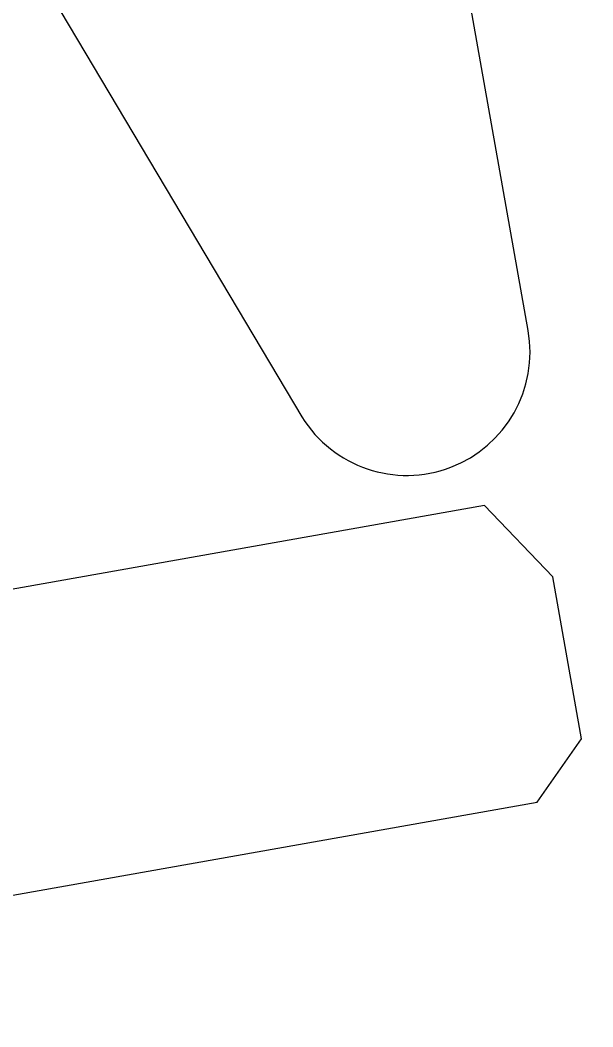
# Model space of a CAD drawing. Header units: millimetres. Extents: x -13407 to 8062823, y -2611 to 109271.
# Drawn here: x 15220.166 to 15222.715, y 50692.708 to 50697.187 of the extents above; entities that cross this region are included whole.
import ezdxf
from ezdxf import colors
from ezdxf.entities.mleader import LeaderData, LeaderLine
from ezdxf.math import Vec2, Vec3

# ---------------------------------------------------------------- set-up
doc = ezdxf.new("R2010")
doc.units = ezdxf.units.MM
for name, color, linetype, lineweight in [('АР_Отметки', 250, 'Continuous', 15), ('АР_Размеры', 175, 'Continuous', 9), ('АР_Сущ Несущая стена', 202, 'Continuous', 30)]:
    doc.layers.add(name, color=color, linetype=linetype, lineweight=lineweight)
doc.styles.add('ISOCPEUR', font='isocpeur.ttf', dxfattribs={"width": 0.7})

# ---------------------------------------------------------------- blocks, each defined once
blk = doc.blocks.new('_DotSmall')
at = {"color": 0, "linetype": 'ByBlock', "const_width": 0.5}
blk.add_lwpolyline([(-0.0625, 0, 1), (0.0625, 0, 1)], format="xyb", close=True, dxfattribs=at)

msp = doc.modelspace()

# ---------------------------------------------------------------- linework, layer by layer
at = {"layer": 'АР_Размеры', "color": 5, "lineweight": 0, "ltscale": 100, "transparency": 33554687}
msp.add_lwpolyline([(15218.9519, 50699.566), (15221.4199, 50695.422, 0.827043), (15222.427, 50695.806), (15221.7674, 50699.5276, -0.414326), (15222.6071, 50700.7289), (15229.9302, 50702.0269, 0.414326), (15230.7699, 50703.2283), (15230.5571, 50704.4288, -0.082799), (15238.2566, 50706.9068), (15247.9808, 50708.6303), (15248.157, 50709.033), (15248.581, 50708.7367), (15258.1851, 50710.4389, -0.082799)], format="xyb", dxfattribs=at)
msp.add_lwpolyline([(15218.9519, 50699.566), (15221.4199, 50695.422, 0.827043), (15222.427, 50695.806), (15221.7674, 50699.5276, -0.414326), (15222.6071, 50700.7289), (15229.9302, 50702.0269, 0.414326), (15230.7699, 50703.2283), (15230.5571, 50704.4288, -0.082799), (15238.2566, 50706.9068), (15247.9808, 50708.6303), (15248.157, 50709.033), (15248.581, 50708.7367), (15258.1851, 50710.4389, -0.082799)], format="xyb", dxfattribs=at)
msp.add_lwpolyline([(15218.9519, 50699.566), (15221.4199, 50695.422, 0.827043), (15222.427, 50695.806), (15221.7674, 50699.5276, -0.414326), (15222.6071, 50700.7289), (15229.9302, 50702.0269, 0.414326), (15230.7699, 50703.2283), (15230.5571, 50704.4288, -0.082799), (15238.2566, 50706.9068), (15247.9808, 50708.6303), (15248.157, 50709.033), (15248.581, 50708.7367), (15258.1851, 50710.4389, -0.082799)], format="xyb", dxfattribs=at)
msp.add_lwpolyline([(15218.9519, 50699.566), (15221.4199, 50695.422, 0.827043), (15222.427, 50695.806), (15221.7674, 50699.5276, -0.414326), (15222.6071, 50700.7289), (15229.9302, 50702.0269, 0.414326), (15230.7699, 50703.2283), (15230.5571, 50704.4288, -0.082799), (15238.2566, 50706.9068), (15247.9808, 50708.6303), (15248.157, 50709.033), (15248.581, 50708.7367), (15258.1851, 50710.4389, -0.082799)], format="xyb", dxfattribs=at)
msp.add_lwpolyline([(15218.9519, 50699.566), (15221.4199, 50695.422, 0.827043), (15222.427, 50695.806), (15221.7674, 50699.5276, -0.414326), (15222.6071, 50700.7289), (15229.9302, 50702.0269, 0.414326), (15230.7699, 50703.2283), (15230.5571, 50704.4288, -0.082799), (15238.2566, 50706.9068), (15247.9808, 50708.6303), (15248.157, 50709.033), (15248.581, 50708.7367), (15258.1851, 50710.4389, -0.082799)], format="xyb", dxfattribs=at)
msp.add_lwpolyline([(15218.9519, 50699.566), (15221.4199, 50695.422, 0.827043), (15222.427, 50695.806), (15221.7674, 50699.5276, -0.414326), (15222.6071, 50700.7289), (15229.9302, 50702.0269, 0.414326), (15230.7699, 50703.2283), (15230.5571, 50704.4288, -0.082799), (15238.2566, 50706.9068), (15247.9808, 50708.6303), (15248.157, 50709.033), (15248.581, 50708.7367), (15258.1851, 50710.4389, -0.082799)], format="xyb", dxfattribs=at)
msp.add_lwpolyline([(15218.9519, 50699.566), (15221.4199, 50695.422, 0.827043), (15222.427, 50695.806), (15221.7674, 50699.5276, -0.414326), (15222.6071, 50700.7289), (15229.9302, 50702.0269, 0.414326), (15230.7699, 50703.2283), (15230.5571, 50704.4288, -0.082799), (15238.2566, 50706.9068), (15247.9808, 50708.6303), (15248.157, 50709.033), (15248.581, 50708.7367), (15258.1851, 50710.4389, -0.082799)], format="xyb", dxfattribs=at)
msp.add_lwpolyline([(15218.9519, 50699.566), (15221.4199, 50695.422, 0.827043), (15222.427, 50695.806), (15221.7674, 50699.5276, -0.414326), (15222.6071, 50700.7289), (15229.9302, 50702.0269, 0.414326), (15230.7699, 50703.2283), (15230.5571, 50704.4288, -0.082799), (15238.2566, 50706.9068), (15247.9808, 50708.6303), (15248.157, 50709.033), (15248.581, 50708.7367), (15258.1851, 50710.4389, -0.082799)], format="xyb", dxfattribs=at)
msp.add_lwpolyline([(15218.9519, 50699.566), (15221.4199, 50695.422, 0.827043), (15222.427, 50695.806), (15221.7674, 50699.5276, -0.414326), (15222.6071, 50700.7289), (15229.9302, 50702.0269, 0.414326), (15230.7699, 50703.2283), (15230.5571, 50704.4288, -0.082799), (15238.2566, 50706.9068), (15247.9808, 50708.6303), (15248.157, 50709.033), (15248.581, 50708.7367), (15258.1851, 50710.4389, -0.082799)], format="xyb", dxfattribs=at)
msp.add_lwpolyline([(15218.9519, 50699.566), (15221.4199, 50695.422, 0.827043), (15222.427, 50695.806), (15221.7674, 50699.5276, -0.414326), (15222.6071, 50700.7289), (15229.9302, 50702.0269, 0.414326), (15230.7699, 50703.2283), (15230.5571, 50704.4288, -0.082799), (15238.2566, 50706.9068), (15247.9808, 50708.6303), (15248.157, 50709.033), (15248.581, 50708.7367), (15258.1851, 50710.4389, -0.082799)], format="xyb", dxfattribs=at)
msp.add_lwpolyline([(15218.9519, 50699.566), (15221.4199, 50695.422, 0.827043), (15222.427, 50695.806), (15221.7674, 50699.5276, -0.414326), (15222.6071, 50700.7289), (15229.9302, 50702.0269, 0.414326), (15230.7699, 50703.2283), (15230.5571, 50704.4288, -0.082799), (15238.2566, 50706.9068), (15247.9808, 50708.6303), (15248.157, 50709.033), (15248.581, 50708.7367), (15258.1851, 50710.4389, -0.082799)], format="xyb", dxfattribs=at)
msp.add_lwpolyline([(15218.9519, 50699.566), (15221.4199, 50695.422, 0.827043), (15222.427, 50695.806), (15221.7674, 50699.5276, -0.414326), (15222.6071, 50700.7289), (15229.9302, 50702.0269, 0.414326), (15230.7699, 50703.2283), (15230.5571, 50704.4288, -0.082799), (15238.2566, 50706.9068), (15247.9808, 50708.6303), (15248.157, 50709.033), (15248.581, 50708.7367), (15258.1851, 50710.4389, -0.082799)], format="xyb", dxfattribs=at)
msp.add_lwpolyline([(15218.9519, 50699.566), (15221.4199, 50695.422, 0.827043), (15222.427, 50695.806), (15221.7674, 50699.5276, -0.414326), (15222.6071, 50700.7289), (15229.9302, 50702.0269, 0.414326), (15230.7699, 50703.2283), (15230.5571, 50704.4288, -0.082799), (15238.2566, 50706.9068), (15247.9808, 50708.6303), (15248.157, 50709.033), (15248.581, 50708.7367), (15258.1851, 50710.4389, -0.082799)], format="xyb", dxfattribs=at)
msp.add_lwpolyline([(15218.9519, 50699.566), (15221.4199, 50695.422, 0.827043), (15222.427, 50695.806), (15221.7674, 50699.5276, -0.414326), (15222.6071, 50700.7289), (15229.9302, 50702.0269, 0.414326), (15230.7699, 50703.2283), (15230.5571, 50704.4288, -0.082799), (15238.2566, 50706.9068), (15247.9808, 50708.6303), (15248.157, 50709.033), (15248.581, 50708.7367), (15258.1851, 50710.4389, -0.082799)], format="xyb", dxfattribs=at)
msp.add_lwpolyline([(15218.9519, 50699.566), (15221.4199, 50695.422, 0.827043), (15222.427, 50695.806), (15221.7674, 50699.5276, -0.414326), (15222.6071, 50700.7289), (15229.9302, 50702.0269, 0.414326), (15230.7699, 50703.2283), (15230.5571, 50704.4288, -0.082799), (15238.2566, 50706.9068), (15247.9808, 50708.6303), (15248.157, 50709.033), (15248.581, 50708.7367), (15258.1851, 50710.4389, -0.082799)], format="xyb", dxfattribs=at)
msp.add_lwpolyline([(15218.9519, 50699.566), (15221.4199, 50695.422, 0.827043), (15222.427, 50695.806), (15221.7674, 50699.5276, -0.414326), (15222.6071, 50700.7289), (15229.9302, 50702.0269, 0.414326), (15230.7699, 50703.2283), (15230.5571, 50704.4288, -0.082799), (15238.2566, 50706.9068), (15247.9808, 50708.6303), (15248.157, 50709.033), (15248.581, 50708.7367), (15258.1851, 50710.4389, -0.082799)], format="xyb", dxfattribs=at)
msp.add_lwpolyline([(15218.9519, 50699.566), (15221.4199, 50695.422, 0.827043), (15222.427, 50695.806), (15221.7674, 50699.5276, -0.414326), (15222.6071, 50700.7289), (15229.9302, 50702.0269, 0.414326), (15230.7699, 50703.2283), (15230.5571, 50704.4288, -0.082799), (15238.2566, 50706.9068), (15247.9808, 50708.6303), (15248.157, 50709.033), (15248.581, 50708.7367), (15258.1851, 50710.4389, -0.082799)], format="xyb", dxfattribs=at)
msp.add_lwpolyline([(15218.9519, 50699.566), (15221.4199, 50695.422, 0.827043), (15222.427, 50695.806), (15221.7674, 50699.5276, -0.414326), (15222.6071, 50700.7289), (15229.9302, 50702.0269, 0.414326), (15230.7699, 50703.2283), (15230.5571, 50704.4288, -0.082799), (15238.2566, 50706.9068), (15247.9808, 50708.6303), (15248.157, 50709.033), (15248.581, 50708.7367), (15258.1851, 50710.4389, -0.082799)], format="xyb", dxfattribs=at)
msp.add_lwpolyline([(15218.9519, 50699.566), (15221.4199, 50695.422, 0.827043), (15222.427, 50695.806), (15221.7674, 50699.5276, -0.414326), (15222.6071, 50700.7289), (15229.9302, 50702.0269, 0.414326), (15230.7699, 50703.2283), (15230.5571, 50704.4288, -0.082799), (15238.2566, 50706.9068), (15247.9808, 50708.6303), (15248.157, 50709.033), (15248.581, 50708.7367), (15258.1851, 50710.4389, -0.082799)], format="xyb", dxfattribs=at)
msp.add_lwpolyline([(15218.9519, 50699.566), (15221.4199, 50695.422, 0.827043), (15222.427, 50695.806), (15221.7674, 50699.5276, -0.414326), (15222.6071, 50700.7289), (15229.9302, 50702.0269, 0.414326), (15230.7699, 50703.2283), (15230.5571, 50704.4288, -0.082799), (15238.2566, 50706.9068), (15247.9808, 50708.6303), (15248.157, 50709.033), (15248.581, 50708.7367), (15258.1851, 50710.4389, -0.082799)], format="xyb", dxfattribs=at)
msp.add_lwpolyline([(15218.9519, 50699.566), (15221.4199, 50695.422, 0.827043), (15222.427, 50695.806), (15221.7674, 50699.5276, -0.414326), (15222.6071, 50700.7289), (15229.9302, 50702.0269, 0.414326), (15230.7699, 50703.2283), (15230.5571, 50704.4288, -0.082799), (15238.2566, 50706.9068), (15247.9808, 50708.6303), (15248.157, 50709.033), (15248.581, 50708.7367), (15258.1851, 50710.4389, -0.082799)], format="xyb", dxfattribs=at)
msp.add_lwpolyline([(15218.9519, 50699.566), (15221.4199, 50695.422, 0.827043), (15222.427, 50695.806), (15221.7674, 50699.5276, -0.414326), (15222.6071, 50700.7289), (15229.9302, 50702.0269, 0.414326), (15230.7699, 50703.2283), (15230.5571, 50704.4288, -0.082799), (15238.2566, 50706.9068), (15247.9808, 50708.6303), (15248.157, 50709.033), (15248.581, 50708.7367), (15258.1851, 50710.4389, -0.082799)], format="xyb", dxfattribs=at)
msp.add_lwpolyline([(15218.9519, 50699.566), (15221.4199, 50695.422, 0.827043), (15222.427, 50695.806), (15221.7674, 50699.5276, -0.414326), (15222.6071, 50700.7289), (15229.9302, 50702.0269, 0.414326), (15230.7699, 50703.2283), (15230.5571, 50704.4288, -0.082799), (15238.2566, 50706.9068), (15247.9808, 50708.6303), (15248.157, 50709.033), (15248.581, 50708.7367), (15258.1851, 50710.4389, -0.082799)], format="xyb", dxfattribs=at)
msp.add_lwpolyline([(15218.9519, 50699.566), (15221.4199, 50695.422, 0.827043), (15222.427, 50695.806), (15221.7674, 50699.5276, -0.414326), (15222.6071, 50700.7289), (15229.9302, 50702.0269, 0.414326), (15230.7699, 50703.2283), (15230.5571, 50704.4288, -0.082799), (15238.2566, 50706.9068), (15247.9808, 50708.6303), (15248.157, 50709.033), (15248.581, 50708.7367), (15258.1851, 50710.4389, -0.082799)], format="xyb", dxfattribs=at)
msp.add_lwpolyline([(15218.9519, 50699.566), (15221.4199, 50695.422, 0.827043), (15222.427, 50695.806), (15221.7674, 50699.5276, -0.414326), (15222.6071, 50700.7289), (15229.9302, 50702.0269, 0.414326), (15230.7699, 50703.2283), (15230.5571, 50704.4288, -0.082799), (15238.2566, 50706.9068), (15247.9808, 50708.6303), (15248.157, 50709.033), (15248.581, 50708.7367), (15258.1851, 50710.4389, -0.082799)], format="xyb", dxfattribs=at)
msp.add_lwpolyline([(15218.9519, 50699.566), (15221.4199, 50695.422, 0.827043), (15222.427, 50695.806), (15221.7674, 50699.5276, -0.414326), (15222.6071, 50700.7289), (15229.9302, 50702.0269, 0.414326), (15230.7699, 50703.2283), (15230.5571, 50704.4288, -0.082799), (15238.2566, 50706.9068), (15247.9808, 50708.6303), (15248.157, 50709.033), (15248.581, 50708.7367), (15258.1851, 50710.4389, -0.082799)], format="xyb", dxfattribs=at)
msp.add_lwpolyline([(15218.9519, 50699.566), (15221.4199, 50695.422, 0.827043), (15222.427, 50695.806), (15221.7674, 50699.5276, -0.414326), (15222.6071, 50700.7289), (15229.9302, 50702.0269, 0.414326), (15230.7699, 50703.2283), (15230.5571, 50704.4288, -0.082799), (15238.2566, 50706.9068), (15247.9808, 50708.6303), (15248.157, 50709.033), (15248.581, 50708.7367), (15258.1851, 50710.4389, -0.082799)], format="xyb", dxfattribs=at)
msp.add_lwpolyline([(15218.9519, 50699.566), (15221.4199, 50695.422, 0.827043), (15222.427, 50695.806), (15221.7674, 50699.5276, -0.414326), (15222.6071, 50700.7289), (15229.9302, 50702.0269, 0.414326), (15230.7699, 50703.2283), (15230.5571, 50704.4288, -0.082799), (15238.2566, 50706.9068), (15247.9808, 50708.6303), (15248.157, 50709.033), (15248.581, 50708.7367), (15258.1851, 50710.4389, -0.082799)], format="xyb", dxfattribs=at)
msp.add_lwpolyline([(15218.9519, 50699.566), (15221.4199, 50695.422, 0.827043), (15222.427, 50695.806), (15221.7674, 50699.5276, -0.414326), (15222.6071, 50700.7289), (15229.9302, 50702.0269, 0.414326), (15230.7699, 50703.2283), (15230.5571, 50704.4288, -0.082799), (15238.2566, 50706.9068), (15247.9808, 50708.6303), (15248.157, 50709.033), (15248.581, 50708.7367), (15258.1851, 50710.4389, -0.082799)], format="xyb", dxfattribs=at)
msp.add_lwpolyline([(15218.9519, 50699.566), (15221.4199, 50695.422, 0.827043), (15222.427, 50695.806), (15221.7674, 50699.5276, -0.414326), (15222.6071, 50700.7289), (15229.9302, 50702.0269, 0.414326), (15230.7699, 50703.2283), (15230.5571, 50704.4288, -0.082799), (15238.2566, 50706.9068), (15247.9808, 50708.6303), (15248.157, 50709.033), (15248.581, 50708.7367), (15258.1851, 50710.4389, -0.082799)], format="xyb", dxfattribs=at)
msp.add_lwpolyline([(15218.9519, 50699.566), (15221.4199, 50695.422, 0.827043), (15222.427, 50695.806), (15221.7674, 50699.5276, -0.414326), (15222.6071, 50700.7289), (15229.9302, 50702.0269, 0.414326), (15230.7699, 50703.2283), (15230.5571, 50704.4288, -0.082799), (15238.2566, 50706.9068), (15247.9808, 50708.6303), (15248.157, 50709.033), (15248.581, 50708.7367), (15258.1851, 50710.4389, -0.082799)], format="xyb", dxfattribs=at)
msp.add_lwpolyline([(15218.9519, 50699.566), (15221.4199, 50695.422, 0.827043), (15222.427, 50695.806), (15221.7674, 50699.5276, -0.414326), (15222.6071, 50700.7289), (15229.9302, 50702.0269, 0.414326), (15230.7699, 50703.2283), (15230.5571, 50704.4288, -0.082799), (15238.2566, 50706.9068), (15247.9808, 50708.6303), (15248.157, 50709.033), (15248.581, 50708.7367), (15258.1851, 50710.4389, -0.082799)], format="xyb", dxfattribs=at)
msp.add_lwpolyline([(15218.9519, 50699.566), (15221.4199, 50695.422, 0.827043), (15222.427, 50695.806), (15221.7674, 50699.5276, -0.414326), (15222.6071, 50700.7289), (15229.9302, 50702.0269, 0.414326), (15230.7699, 50703.2283), (15230.5571, 50704.4288, -0.082799), (15238.2566, 50706.9068), (15247.9808, 50708.6303), (15248.157, 50709.033), (15248.581, 50708.7367), (15258.1851, 50710.4389, -0.082799)], format="xyb", dxfattribs=at)
msp.add_lwpolyline([(15218.9519, 50699.566), (15221.4199, 50695.422, 0.827043), (15222.427, 50695.806), (15221.7674, 50699.5276, -0.414326), (15222.6071, 50700.7289), (15229.9302, 50702.0269, 0.414326), (15230.7699, 50703.2283), (15230.5571, 50704.4288, -0.082799), (15238.2566, 50706.9068), (15247.9808, 50708.6303), (15248.157, 50709.033), (15248.581, 50708.7367), (15258.1851, 50710.4389, -0.082799)], format="xyb", dxfattribs=at)
msp.add_lwpolyline([(15218.9519, 50699.566), (15221.4199, 50695.422, 0.827043), (15222.427, 50695.806), (15221.7674, 50699.5276, -0.414326), (15222.6071, 50700.7289), (15229.9302, 50702.0269, 0.414326), (15230.7699, 50703.2283), (15230.5571, 50704.4288, -0.082799), (15238.2566, 50706.9068), (15247.9808, 50708.6303), (15248.157, 50709.033), (15248.581, 50708.7367), (15258.1851, 50710.4389, -0.082799)], format="xyb", dxfattribs=at)
msp.add_lwpolyline([(15218.9519, 50699.566), (15221.4199, 50695.422, 0.827043), (15222.427, 50695.806), (15221.7674, 50699.5276, -0.414326), (15222.6071, 50700.7289), (15229.9302, 50702.0269, 0.414326), (15230.7699, 50703.2283), (15230.5571, 50704.4288, -0.082799), (15238.2566, 50706.9068), (15247.9808, 50708.6303), (15248.157, 50709.033), (15248.581, 50708.7367), (15258.1851, 50710.4389, -0.082799)], format="xyb", dxfattribs=at)
msp.add_lwpolyline([(15218.9519, 50699.566), (15221.4199, 50695.422, 0.827043), (15222.427, 50695.806), (15221.7674, 50699.5276, -0.414326), (15222.6071, 50700.7289), (15229.9302, 50702.0269, 0.414326), (15230.7699, 50703.2283), (15230.5571, 50704.4288, -0.082799), (15238.2566, 50706.9068), (15247.9808, 50708.6303), (15248.157, 50709.033), (15248.581, 50708.7367), (15258.1851, 50710.4389, -0.082799)], format="xyb", dxfattribs=at)
msp.add_lwpolyline([(15218.9519, 50699.566), (15221.4199, 50695.422, 0.827043), (15222.427, 50695.806), (15221.7674, 50699.5276, -0.414326), (15222.6071, 50700.7289), (15229.9302, 50702.0269, 0.414326), (15230.7699, 50703.2283), (15230.5571, 50704.4288, -0.082799), (15238.2566, 50706.9068), (15247.9808, 50708.6303), (15248.157, 50709.033), (15248.581, 50708.7367), (15258.1851, 50710.4389, -0.082799)], format="xyb", dxfattribs=at)
msp.add_lwpolyline([(15218.9519, 50699.566), (15221.4199, 50695.422, 0.827043), (15222.427, 50695.806), (15221.7674, 50699.5276, -0.414326), (15222.6071, 50700.7289), (15229.9302, 50702.0269, 0.414326), (15230.7699, 50703.2283), (15230.5571, 50704.4288, -0.082799), (15238.2566, 50706.9068), (15247.9808, 50708.6303), (15248.157, 50709.033), (15248.581, 50708.7367), (15258.1851, 50710.4389, -0.082799)], format="xyb", dxfattribs=at)
msp.add_lwpolyline([(15218.9519, 50699.566), (15221.4199, 50695.422, 0.827043), (15222.427, 50695.806), (15221.7674, 50699.5276, -0.414326), (15222.6071, 50700.7289), (15229.9302, 50702.0269, 0.414326), (15230.7699, 50703.2283), (15230.5571, 50704.4288, -0.082799), (15238.2566, 50706.9068), (15247.9808, 50708.6303), (15248.157, 50709.033), (15248.581, 50708.7367), (15258.1851, 50710.4389, -0.082799)], format="xyb", dxfattribs=at)
msp.add_lwpolyline([(15218.9519, 50699.566), (15221.4199, 50695.422, 0.827043), (15222.427, 50695.806), (15221.7674, 50699.5276, -0.414326), (15222.6071, 50700.7289), (15229.9302, 50702.0269, 0.414326), (15230.7699, 50703.2283), (15230.5571, 50704.4288, -0.082799), (15238.2566, 50706.9068), (15247.9808, 50708.6303), (15248.157, 50709.033), (15248.581, 50708.7367), (15258.1851, 50710.4389, -0.082799)], format="xyb", dxfattribs=at)
msp.add_lwpolyline([(15218.9519, 50699.566), (15221.4199, 50695.422, 0.827043), (15222.427, 50695.806), (15221.7674, 50699.5276, -0.414326), (15222.6071, 50700.7289), (15229.9302, 50702.0269, 0.414326), (15230.7699, 50703.2283), (15230.5571, 50704.4288, -0.082799), (15238.2566, 50706.9068), (15247.9808, 50708.6303), (15248.157, 50709.033), (15248.581, 50708.7367), (15258.1851, 50710.4389, -0.082799)], format="xyb", dxfattribs=at)
msp.add_lwpolyline([(15218.9519, 50699.566), (15221.4199, 50695.422, 0.827043), (15222.427, 50695.806), (15221.7674, 50699.5276, -0.414326), (15222.6071, 50700.7289), (15229.9302, 50702.0269, 0.414326), (15230.7699, 50703.2283), (15230.5571, 50704.4288, -0.082799), (15238.2566, 50706.9068), (15247.9808, 50708.6303), (15248.157, 50709.033), (15248.581, 50708.7367), (15258.1851, 50710.4389, -0.082799)], format="xyb", dxfattribs=at)
msp.add_lwpolyline([(15218.9519, 50699.566), (15221.4199, 50695.422, 0.827043), (15222.427, 50695.806), (15221.7674, 50699.5276, -0.414326), (15222.6071, 50700.7289), (15229.9302, 50702.0269, 0.414326), (15230.7699, 50703.2283), (15230.5571, 50704.4288, -0.082799), (15238.2566, 50706.9068), (15247.9808, 50708.6303), (15248.157, 50709.033), (15248.581, 50708.7367), (15258.1851, 50710.4389, -0.082799)], format="xyb", dxfattribs=at)
msp.add_lwpolyline([(15218.9519, 50699.566), (15221.4199, 50695.422, 0.827043), (15222.427, 50695.806), (15221.7674, 50699.5276, -0.414326), (15222.6071, 50700.7289), (15229.9302, 50702.0269, 0.414326), (15230.7699, 50703.2283), (15230.5571, 50704.4288, -0.082799), (15238.2566, 50706.9068), (15247.9808, 50708.6303), (15248.157, 50709.033), (15248.581, 50708.7367), (15258.1851, 50710.4389, -0.082799)], format="xyb", dxfattribs=at)
msp.add_lwpolyline([(15218.9519, 50699.566), (15221.4199, 50695.422, 0.827043), (15222.427, 50695.806), (15221.7674, 50699.5276, -0.414326), (15222.6071, 50700.7289), (15229.9302, 50702.0269, 0.414326), (15230.7699, 50703.2283), (15230.5571, 50704.4288, -0.082799), (15238.2566, 50706.9068), (15247.9808, 50708.6303), (15248.157, 50709.033), (15248.581, 50708.7367), (15258.1851, 50710.4389, -0.082799)], format="xyb", dxfattribs=at)
msp.add_lwpolyline([(15218.9519, 50699.566), (15221.4199, 50695.422, 0.827043), (15222.427, 50695.806), (15221.7674, 50699.5276, -0.414326), (15222.6071, 50700.7289), (15229.9302, 50702.0269, 0.414326), (15230.7699, 50703.2283), (15230.5571, 50704.4288, -0.082799), (15238.2566, 50706.9068), (15247.9808, 50708.6303), (15248.157, 50709.033), (15248.581, 50708.7367), (15258.1851, 50710.4389, -0.082799)], format="xyb", dxfattribs=at)
msp.add_lwpolyline([(15218.9519, 50699.566), (15221.4199, 50695.422, 0.827043), (15222.427, 50695.806), (15221.7674, 50699.5276, -0.414326), (15222.6071, 50700.7289), (15229.9302, 50702.0269, 0.414326), (15230.7699, 50703.2283), (15230.5571, 50704.4288, -0.082799), (15238.2566, 50706.9068), (15247.9808, 50708.6303), (15248.157, 50709.033), (15248.581, 50708.7367), (15258.1851, 50710.4389, -0.082799)], format="xyb", dxfattribs=at)
msp.add_lwpolyline([(15218.9519, 50699.566), (15221.4199, 50695.422, 0.827043), (15222.427, 50695.806), (15221.7674, 50699.5276, -0.414326), (15222.6071, 50700.7289), (15229.9302, 50702.0269, 0.414326), (15230.7699, 50703.2283), (15230.5571, 50704.4288, -0.082799), (15238.2566, 50706.9068), (15247.9808, 50708.6303), (15248.157, 50709.033), (15248.581, 50708.7367), (15258.1851, 50710.4389, -0.082799)], format="xyb", dxfattribs=at)
msp.add_lwpolyline([(15218.9519, 50699.566), (15221.4199, 50695.422, 0.827043), (15222.427, 50695.806), (15221.7674, 50699.5276, -0.414326), (15222.6071, 50700.7289), (15229.9302, 50702.0269, 0.414326), (15230.7699, 50703.2283), (15230.5571, 50704.4288, -0.082799), (15238.2566, 50706.9068), (15247.9808, 50708.6303), (15248.157, 50709.033), (15248.581, 50708.7367), (15258.1851, 50710.4389, -0.082799)], format="xyb", dxfattribs=at)
msp.add_lwpolyline([(15218.9519, 50699.566), (15221.4199, 50695.422, 0.827043), (15222.427, 50695.806), (15221.7674, 50699.5276, -0.414326), (15222.6071, 50700.7289), (15229.9302, 50702.0269, 0.414326), (15230.7699, 50703.2283), (15230.5571, 50704.4288, -0.082799), (15238.2566, 50706.9068), (15247.9808, 50708.6303), (15248.157, 50709.033), (15248.581, 50708.7367), (15258.1851, 50710.4389, -0.082799)], format="xyb", dxfattribs=at)
msp.add_lwpolyline([(15218.9519, 50699.566), (15221.4199, 50695.422, 0.827043), (15222.427, 50695.806), (15221.7674, 50699.5276, -0.414326), (15222.6071, 50700.7289), (15229.9302, 50702.0269, 0.414326), (15230.7699, 50703.2283), (15230.5571, 50704.4288, -0.082799), (15238.2566, 50706.9068), (15247.9808, 50708.6303), (15248.157, 50709.033), (15248.581, 50708.7367), (15258.1851, 50710.4389, -0.082799)], format="xyb", dxfattribs=at)
msp.add_lwpolyline([(15218.9519, 50699.566), (15221.4199, 50695.422, 0.827043), (15222.427, 50695.806), (15221.7674, 50699.5276, -0.414326), (15222.6071, 50700.7289), (15229.9302, 50702.0269, 0.414326), (15230.7699, 50703.2283), (15230.5571, 50704.4288, -0.082799), (15238.2566, 50706.9068), (15247.9808, 50708.6303), (15248.157, 50709.033), (15248.581, 50708.7367), (15258.1851, 50710.4389, -0.082799)], format="xyb", dxfattribs=at)
msp.add_lwpolyline([(15218.9519, 50699.566), (15221.4199, 50695.422, 0.827043), (15222.427, 50695.806), (15221.7674, 50699.5276, -0.414326), (15222.6071, 50700.7289), (15229.9302, 50702.0269, 0.414326), (15230.7699, 50703.2283), (15230.5571, 50704.4288, -0.082799), (15238.2566, 50706.9068), (15247.9808, 50708.6303), (15248.157, 50709.033), (15248.581, 50708.7367), (15258.1851, 50710.4389, -0.082799)], format="xyb", dxfattribs=at)
msp.add_lwpolyline([(15220.0809, 50691.7985), (15219.8894, 50692.8789), (15220.0657, 50693.2817), (15222.4667, 50693.7072), (15222.6643, 50693.9899), (15222.5366, 50694.7102), (15222.2327, 50695.0278), (15219.8317, 50694.6022), (15219.549, 50694.7998), (15218.5915, 50700.2021), (15219.3391, 50701.5728), (15219.3102, 50702.4345), (15217.0763, 50705.2579), (15216.3986, 50704.8901), (15218.7604, 50691.5644)], dxfattribs=at)
msp.add_lwpolyline([(15220.0809, 50691.7985), (15219.8894, 50692.8789), (15220.0657, 50693.2817), (15222.4667, 50693.7072), (15222.6643, 50693.9899), (15222.5366, 50694.7102), (15222.2327, 50695.0278), (15219.8317, 50694.6022), (15219.549, 50694.7998), (15218.5915, 50700.2021), (15219.3391, 50701.5728), (15219.3102, 50702.4345), (15217.0763, 50705.2579), (15216.3986, 50704.8901), (15218.7604, 50691.5644)], dxfattribs=at)
msp.add_lwpolyline([(15220.0809, 50691.7985), (15219.8894, 50692.8789), (15220.0657, 50693.2817), (15222.4667, 50693.7072), (15222.6643, 50693.9899), (15222.5366, 50694.7102), (15222.2327, 50695.0278), (15219.8317, 50694.6022), (15219.549, 50694.7998), (15218.5915, 50700.2021), (15219.3391, 50701.5728), (15219.3102, 50702.4345), (15217.0763, 50705.2579), (15216.3986, 50704.8901), (15218.7604, 50691.5644)], dxfattribs=at)
msp.add_lwpolyline([(15220.0809, 50691.7985), (15219.8894, 50692.8789), (15220.0657, 50693.2817), (15222.4667, 50693.7072), (15222.6643, 50693.9899), (15222.5366, 50694.7102), (15222.2327, 50695.0278), (15219.8317, 50694.6022), (15219.549, 50694.7998), (15218.5915, 50700.2021), (15219.3391, 50701.5728), (15219.3102, 50702.4345), (15217.0763, 50705.2579), (15216.3986, 50704.8901), (15218.7604, 50691.5644)], dxfattribs=at)
msp.add_lwpolyline([(15220.0809, 50691.7985), (15219.8894, 50692.8789), (15220.0657, 50693.2817), (15222.4667, 50693.7072), (15222.6643, 50693.9899), (15222.5366, 50694.7102), (15222.2327, 50695.0278), (15219.8317, 50694.6022), (15219.549, 50694.7998), (15218.5915, 50700.2021), (15219.3391, 50701.5728), (15219.3102, 50702.4345), (15217.0763, 50705.2579), (15216.3986, 50704.8901), (15218.7604, 50691.5644)], dxfattribs=at)
msp.add_lwpolyline([(15220.0809, 50691.7985), (15219.8894, 50692.8789), (15220.0657, 50693.2817), (15222.4667, 50693.7072), (15222.6643, 50693.9899), (15222.5366, 50694.7102), (15222.2327, 50695.0278), (15219.8317, 50694.6022), (15219.549, 50694.7998), (15218.5915, 50700.2021), (15219.3391, 50701.5728), (15219.3102, 50702.4345), (15217.0763, 50705.2579), (15216.3986, 50704.8901), (15218.7604, 50691.5644)], dxfattribs=at)
msp.add_lwpolyline([(15220.0809, 50691.7985), (15219.8894, 50692.8789), (15220.0657, 50693.2817), (15222.4667, 50693.7072), (15222.6643, 50693.9899), (15222.5366, 50694.7102), (15222.2327, 50695.0278), (15219.8317, 50694.6022), (15219.549, 50694.7998), (15218.5915, 50700.2021), (15219.3391, 50701.5728), (15219.3102, 50702.4345), (15217.0763, 50705.2579), (15216.3986, 50704.8901), (15218.7604, 50691.5644)], dxfattribs=at)
msp.add_lwpolyline([(15220.0809, 50691.7985), (15219.8894, 50692.8789), (15220.0657, 50693.2817), (15222.4667, 50693.7072), (15222.6643, 50693.9899), (15222.5366, 50694.7102), (15222.2327, 50695.0278), (15219.8317, 50694.6022), (15219.549, 50694.7998), (15218.5915, 50700.2021), (15219.3391, 50701.5728), (15219.3102, 50702.4345), (15217.0763, 50705.2579), (15216.3986, 50704.8901), (15218.7604, 50691.5644)], dxfattribs=at)
msp.add_lwpolyline([(15220.0809, 50691.7985), (15219.8894, 50692.8789), (15220.0657, 50693.2817), (15222.4667, 50693.7072), (15222.6643, 50693.9899), (15222.5366, 50694.7102), (15222.2327, 50695.0278), (15219.8317, 50694.6022), (15219.549, 50694.7998), (15218.5915, 50700.2021), (15219.3391, 50701.5728), (15219.3102, 50702.4345), (15217.0763, 50705.2579), (15216.3986, 50704.8901), (15218.7604, 50691.5644)], dxfattribs=at)
msp.add_lwpolyline([(15220.0809, 50691.7985), (15219.8894, 50692.8789), (15220.0657, 50693.2817), (15222.4667, 50693.7072), (15222.6643, 50693.9899), (15222.5366, 50694.7102), (15222.2327, 50695.0278), (15219.8317, 50694.6022), (15219.549, 50694.7998), (15218.5915, 50700.2021), (15219.3391, 50701.5728), (15219.3102, 50702.4345), (15217.0763, 50705.2579), (15216.3986, 50704.8901), (15218.7604, 50691.5644)], dxfattribs=at)
msp.add_lwpolyline([(15220.0809, 50691.7985), (15219.8894, 50692.8789), (15220.0657, 50693.2817), (15222.4667, 50693.7072), (15222.6643, 50693.9899), (15222.5366, 50694.7102), (15222.2327, 50695.0278), (15219.8317, 50694.6022), (15219.549, 50694.7998), (15218.5915, 50700.2021), (15219.3391, 50701.5728), (15219.3102, 50702.4345), (15217.0763, 50705.2579), (15216.3986, 50704.8901), (15218.7604, 50691.5644)], dxfattribs=at)
msp.add_lwpolyline([(15220.0809, 50691.7985), (15219.8894, 50692.8789), (15220.0657, 50693.2817), (15222.4667, 50693.7072), (15222.6643, 50693.9899), (15222.5366, 50694.7102), (15222.2327, 50695.0278), (15219.8317, 50694.6022), (15219.549, 50694.7998), (15218.5915, 50700.2021), (15219.3391, 50701.5728), (15219.3102, 50702.4345), (15217.0763, 50705.2579), (15216.3986, 50704.8901), (15218.7604, 50691.5644)], dxfattribs=at)
msp.add_lwpolyline([(15220.0809, 50691.7985), (15219.8894, 50692.8789), (15220.0657, 50693.2817), (15222.4667, 50693.7072), (15222.6643, 50693.9899), (15222.5366, 50694.7102), (15222.2327, 50695.0278), (15219.8317, 50694.6022), (15219.549, 50694.7998), (15218.5915, 50700.2021), (15219.3391, 50701.5728), (15219.3102, 50702.4345), (15217.0763, 50705.2579), (15216.3986, 50704.8901), (15218.7604, 50691.5644)], dxfattribs=at)
msp.add_lwpolyline([(15220.0809, 50691.7985), (15219.8894, 50692.8789), (15220.0657, 50693.2817), (15222.4667, 50693.7072), (15222.6643, 50693.9899), (15222.5366, 50694.7102), (15222.2327, 50695.0278), (15219.8317, 50694.6022), (15219.549, 50694.7998), (15218.5915, 50700.2021), (15219.3391, 50701.5728), (15219.3102, 50702.4345), (15217.0763, 50705.2579), (15216.3986, 50704.8901), (15218.7604, 50691.5644)], dxfattribs=at)
msp.add_lwpolyline([(15220.0809, 50691.7985), (15219.8894, 50692.8789), (15220.0657, 50693.2817), (15222.4667, 50693.7072), (15222.6643, 50693.9899), (15222.5366, 50694.7102), (15222.2327, 50695.0278), (15219.8317, 50694.6022), (15219.549, 50694.7998), (15218.5915, 50700.2021), (15219.3391, 50701.5728), (15219.3102, 50702.4345), (15217.0763, 50705.2579), (15216.3986, 50704.8901), (15218.7604, 50691.5644)], dxfattribs=at)
msp.add_lwpolyline([(15220.0809, 50691.7985), (15219.8894, 50692.8789), (15220.0657, 50693.2817), (15222.4667, 50693.7072), (15222.6643, 50693.9899), (15222.5366, 50694.7102), (15222.2327, 50695.0278), (15219.8317, 50694.6022), (15219.549, 50694.7998), (15218.5915, 50700.2021), (15219.3391, 50701.5728), (15219.3102, 50702.4345), (15217.0763, 50705.2579), (15216.3986, 50704.8901), (15218.7604, 50691.5644)], dxfattribs=at)
msp.add_lwpolyline([(15220.0809, 50691.7985), (15219.8894, 50692.8789), (15220.0657, 50693.2817), (15222.4667, 50693.7072), (15222.6643, 50693.9899), (15222.5366, 50694.7102), (15222.2327, 50695.0278), (15219.8317, 50694.6022), (15219.549, 50694.7998), (15218.5915, 50700.2021), (15219.3391, 50701.5728), (15219.3102, 50702.4345), (15217.0763, 50705.2579), (15216.3986, 50704.8901), (15218.7604, 50691.5644)], dxfattribs=at)
msp.add_lwpolyline([(15220.0809, 50691.7985), (15219.8894, 50692.8789), (15220.0657, 50693.2817), (15222.4667, 50693.7072), (15222.6643, 50693.9899), (15222.5366, 50694.7102), (15222.2327, 50695.0278), (15219.8317, 50694.6022), (15219.549, 50694.7998), (15218.5915, 50700.2021), (15219.3391, 50701.5728), (15219.3102, 50702.4345), (15217.0763, 50705.2579), (15216.3986, 50704.8901), (15218.7604, 50691.5644)], dxfattribs=at)
msp.add_lwpolyline([(15220.0809, 50691.7985), (15219.8894, 50692.8789), (15220.0657, 50693.2817), (15222.4667, 50693.7072), (15222.6643, 50693.9899), (15222.5366, 50694.7102), (15222.2327, 50695.0278), (15219.8317, 50694.6022), (15219.549, 50694.7998), (15218.5915, 50700.2021), (15219.3391, 50701.5728), (15219.3102, 50702.4345), (15217.0763, 50705.2579), (15216.3986, 50704.8901), (15218.7604, 50691.5644)], dxfattribs=at)
msp.add_lwpolyline([(15220.0809, 50691.7985), (15219.8894, 50692.8789), (15220.0657, 50693.2817), (15222.4667, 50693.7072), (15222.6643, 50693.9899), (15222.5366, 50694.7102), (15222.2327, 50695.0278), (15219.8317, 50694.6022), (15219.549, 50694.7998), (15218.5915, 50700.2021), (15219.3391, 50701.5728), (15219.3102, 50702.4345), (15217.0763, 50705.2579), (15216.3986, 50704.8901), (15218.7604, 50691.5644)], dxfattribs=at)
msp.add_lwpolyline([(15220.0809, 50691.7985), (15219.8894, 50692.8789), (15220.0657, 50693.2817), (15222.4667, 50693.7072), (15222.6643, 50693.9899), (15222.5366, 50694.7102), (15222.2327, 50695.0278), (15219.8317, 50694.6022), (15219.549, 50694.7998), (15218.5915, 50700.2021), (15219.3391, 50701.5728), (15219.3102, 50702.4345), (15217.0763, 50705.2579), (15216.3986, 50704.8901), (15218.7604, 50691.5644)], dxfattribs=at)
msp.add_lwpolyline([(15220.0809, 50691.7985), (15219.8894, 50692.8789), (15220.0657, 50693.2817), (15222.4667, 50693.7072), (15222.6643, 50693.9899), (15222.5366, 50694.7102), (15222.2327, 50695.0278), (15219.8317, 50694.6022), (15219.549, 50694.7998), (15218.5915, 50700.2021), (15219.3391, 50701.5728), (15219.3102, 50702.4345), (15217.0763, 50705.2579), (15216.3986, 50704.8901), (15218.7604, 50691.5644)], dxfattribs=at)
msp.add_lwpolyline([(15220.0809, 50691.7985), (15219.8894, 50692.8789), (15220.0657, 50693.2817), (15222.4667, 50693.7072), (15222.6643, 50693.9899), (15222.5366, 50694.7102), (15222.2327, 50695.0278), (15219.8317, 50694.6022), (15219.549, 50694.7998), (15218.5915, 50700.2021), (15219.3391, 50701.5728), (15219.3102, 50702.4345), (15217.0763, 50705.2579), (15216.3986, 50704.8901), (15218.7604, 50691.5644)], dxfattribs=at)
msp.add_lwpolyline([(15220.0809, 50691.7985), (15219.8894, 50692.8789), (15220.0657, 50693.2817), (15222.4667, 50693.7072), (15222.6643, 50693.9899), (15222.5366, 50694.7102), (15222.2327, 50695.0278), (15219.8317, 50694.6022), (15219.549, 50694.7998), (15218.5915, 50700.2021), (15219.3391, 50701.5728), (15219.3102, 50702.4345), (15217.0763, 50705.2579), (15216.3986, 50704.8901), (15218.7604, 50691.5644)], dxfattribs=at)
msp.add_lwpolyline([(15220.0809, 50691.7985), (15219.8894, 50692.8789), (15220.0657, 50693.2817), (15222.4667, 50693.7072), (15222.6643, 50693.9899), (15222.5366, 50694.7102), (15222.2327, 50695.0278), (15219.8317, 50694.6022), (15219.549, 50694.7998), (15218.5915, 50700.2021), (15219.3391, 50701.5728), (15219.3102, 50702.4345), (15217.0763, 50705.2579), (15216.3986, 50704.8901), (15218.7604, 50691.5644)], dxfattribs=at)
msp.add_lwpolyline([(15220.0809, 50691.7985), (15219.8894, 50692.8789), (15220.0657, 50693.2817), (15222.4667, 50693.7072), (15222.6643, 50693.9899), (15222.5366, 50694.7102), (15222.2327, 50695.0278), (15219.8317, 50694.6022), (15219.549, 50694.7998), (15218.5915, 50700.2021), (15219.3391, 50701.5728), (15219.3102, 50702.4345), (15217.0763, 50705.2579), (15216.3986, 50704.8901), (15218.7604, 50691.5644)], dxfattribs=at)
msp.add_lwpolyline([(15220.0809, 50691.7985), (15219.8894, 50692.8789), (15220.0657, 50693.2817), (15222.4667, 50693.7072), (15222.6643, 50693.9899), (15222.5366, 50694.7102), (15222.2327, 50695.0278), (15219.8317, 50694.6022), (15219.549, 50694.7998), (15218.5915, 50700.2021), (15219.3391, 50701.5728), (15219.3102, 50702.4345), (15217.0763, 50705.2579), (15216.3986, 50704.8901), (15218.7604, 50691.5644)], dxfattribs=at)
msp.add_lwpolyline([(15220.0809, 50691.7985), (15219.8894, 50692.8789), (15220.0657, 50693.2817), (15222.4667, 50693.7072), (15222.6643, 50693.9899), (15222.5366, 50694.7102), (15222.2327, 50695.0278), (15219.8317, 50694.6022), (15219.549, 50694.7998), (15218.5915, 50700.2021), (15219.3391, 50701.5728), (15219.3102, 50702.4345), (15217.0763, 50705.2579), (15216.3986, 50704.8901), (15218.7604, 50691.5644)], dxfattribs=at)
msp.add_lwpolyline([(15220.0809, 50691.7985), (15219.8894, 50692.8789), (15220.0657, 50693.2817), (15222.4667, 50693.7072), (15222.6643, 50693.9899), (15222.5366, 50694.7102), (15222.2327, 50695.0278), (15219.8317, 50694.6022), (15219.549, 50694.7998), (15218.5915, 50700.2021), (15219.3391, 50701.5728), (15219.3102, 50702.4345), (15217.0763, 50705.2579), (15216.3986, 50704.8901), (15218.7604, 50691.5644)], dxfattribs=at)
msp.add_lwpolyline([(15220.0809, 50691.7985), (15219.8894, 50692.8789), (15220.0657, 50693.2817), (15222.4667, 50693.7072), (15222.6643, 50693.9899), (15222.5366, 50694.7102), (15222.2327, 50695.0278), (15219.8317, 50694.6022), (15219.549, 50694.7998), (15218.5915, 50700.2021), (15219.3391, 50701.5728), (15219.3102, 50702.4345), (15217.0763, 50705.2579), (15216.3986, 50704.8901), (15218.7604, 50691.5644)], dxfattribs=at)
msp.add_lwpolyline([(15220.0809, 50691.7985), (15219.8894, 50692.8789), (15220.0657, 50693.2817), (15222.4667, 50693.7072), (15222.6643, 50693.9899), (15222.5366, 50694.7102), (15222.2327, 50695.0278), (15219.8317, 50694.6022), (15219.549, 50694.7998), (15218.5915, 50700.2021), (15219.3391, 50701.5728), (15219.3102, 50702.4345), (15217.0763, 50705.2579), (15216.3986, 50704.8901), (15218.7604, 50691.5644)], dxfattribs=at)
msp.add_lwpolyline([(15220.0809, 50691.7985), (15219.8894, 50692.8789), (15220.0657, 50693.2817), (15222.4667, 50693.7072), (15222.6643, 50693.9899), (15222.5366, 50694.7102), (15222.2327, 50695.0278), (15219.8317, 50694.6022), (15219.549, 50694.7998), (15218.5915, 50700.2021), (15219.3391, 50701.5728), (15219.3102, 50702.4345), (15217.0763, 50705.2579), (15216.3986, 50704.8901), (15218.7604, 50691.5644)], dxfattribs=at)
msp.add_lwpolyline([(15220.0809, 50691.7985), (15219.8894, 50692.8789), (15220.0657, 50693.2817), (15222.4667, 50693.7072), (15222.6643, 50693.9899), (15222.5366, 50694.7102), (15222.2327, 50695.0278), (15219.8317, 50694.6022), (15219.549, 50694.7998), (15218.5915, 50700.2021), (15219.3391, 50701.5728), (15219.3102, 50702.4345), (15217.0763, 50705.2579), (15216.3986, 50704.8901), (15218.7604, 50691.5644)], dxfattribs=at)
msp.add_lwpolyline([(15220.0809, 50691.7985), (15219.8894, 50692.8789), (15220.0657, 50693.2817), (15222.4667, 50693.7072), (15222.6643, 50693.9899), (15222.5366, 50694.7102), (15222.2327, 50695.0278), (15219.8317, 50694.6022), (15219.549, 50694.7998), (15218.5915, 50700.2021), (15219.3391, 50701.5728), (15219.3102, 50702.4345), (15217.0763, 50705.2579), (15216.3986, 50704.8901), (15218.7604, 50691.5644)], dxfattribs=at)
msp.add_lwpolyline([(15220.0809, 50691.7985), (15219.8894, 50692.8789), (15220.0657, 50693.2817), (15222.4667, 50693.7072), (15222.6643, 50693.9899), (15222.5366, 50694.7102), (15222.2327, 50695.0278), (15219.8317, 50694.6022), (15219.549, 50694.7998), (15218.5915, 50700.2021), (15219.3391, 50701.5728), (15219.3102, 50702.4345), (15217.0763, 50705.2579), (15216.3986, 50704.8901), (15218.7604, 50691.5644)], dxfattribs=at)
msp.add_lwpolyline([(15220.0809, 50691.7985), (15219.8894, 50692.8789), (15220.0657, 50693.2817), (15222.4667, 50693.7072), (15222.6643, 50693.9899), (15222.5366, 50694.7102), (15222.2327, 50695.0278), (15219.8317, 50694.6022), (15219.549, 50694.7998), (15218.5915, 50700.2021), (15219.3391, 50701.5728), (15219.3102, 50702.4345), (15217.0763, 50705.2579), (15216.3986, 50704.8901), (15218.7604, 50691.5644)], dxfattribs=at)
msp.add_lwpolyline([(15220.0809, 50691.7985), (15219.8894, 50692.8789), (15220.0657, 50693.2817), (15222.4667, 50693.7072), (15222.6643, 50693.9899), (15222.5366, 50694.7102), (15222.2327, 50695.0278), (15219.8317, 50694.6022), (15219.549, 50694.7998), (15218.5915, 50700.2021), (15219.3391, 50701.5728), (15219.3102, 50702.4345), (15217.0763, 50705.2579), (15216.3986, 50704.8901), (15218.7604, 50691.5644)], dxfattribs=at)
msp.add_lwpolyline([(15220.0809, 50691.7985), (15219.8894, 50692.8789), (15220.0657, 50693.2817), (15222.4667, 50693.7072), (15222.6643, 50693.9899), (15222.5366, 50694.7102), (15222.2327, 50695.0278), (15219.8317, 50694.6022), (15219.549, 50694.7998), (15218.5915, 50700.2021), (15219.3391, 50701.5728), (15219.3102, 50702.4345), (15217.0763, 50705.2579), (15216.3986, 50704.8901), (15218.7604, 50691.5644)], dxfattribs=at)
msp.add_lwpolyline([(15220.0809, 50691.7985), (15219.8894, 50692.8789), (15220.0657, 50693.2817), (15222.4667, 50693.7072), (15222.6643, 50693.9899), (15222.5366, 50694.7102), (15222.2327, 50695.0278), (15219.8317, 50694.6022), (15219.549, 50694.7998), (15218.5915, 50700.2021), (15219.3391, 50701.5728), (15219.3102, 50702.4345), (15217.0763, 50705.2579), (15216.3986, 50704.8901), (15218.7604, 50691.5644)], dxfattribs=at)
msp.add_lwpolyline([(15220.0809, 50691.7985), (15219.8894, 50692.8789), (15220.0657, 50693.2817), (15222.4667, 50693.7072), (15222.6643, 50693.9899), (15222.5366, 50694.7102), (15222.2327, 50695.0278), (15219.8317, 50694.6022), (15219.549, 50694.7998), (15218.5915, 50700.2021), (15219.3391, 50701.5728), (15219.3102, 50702.4345), (15217.0763, 50705.2579), (15216.3986, 50704.8901), (15218.7604, 50691.5644)], dxfattribs=at)
msp.add_lwpolyline([(15220.0809, 50691.7985), (15219.8894, 50692.8789), (15220.0657, 50693.2817), (15222.4667, 50693.7072), (15222.6643, 50693.9899), (15222.5366, 50694.7102), (15222.2327, 50695.0278), (15219.8317, 50694.6022), (15219.549, 50694.7998), (15218.5915, 50700.2021), (15219.3391, 50701.5728), (15219.3102, 50702.4345), (15217.0763, 50705.2579), (15216.3986, 50704.8901), (15218.7604, 50691.5644)], dxfattribs=at)
msp.add_lwpolyline([(15220.0809, 50691.7985), (15219.8894, 50692.8789), (15220.0657, 50693.2817), (15222.4667, 50693.7072), (15222.6643, 50693.9899), (15222.5366, 50694.7102), (15222.2327, 50695.0278), (15219.8317, 50694.6022), (15219.549, 50694.7998), (15218.5915, 50700.2021), (15219.3391, 50701.5728), (15219.3102, 50702.4345), (15217.0763, 50705.2579), (15216.3986, 50704.8901), (15218.7604, 50691.5644)], dxfattribs=at)
msp.add_lwpolyline([(15220.0809, 50691.7985), (15219.8894, 50692.8789), (15220.0657, 50693.2817), (15222.4667, 50693.7072), (15222.6643, 50693.9899), (15222.5366, 50694.7102), (15222.2327, 50695.0278), (15219.8317, 50694.6022), (15219.549, 50694.7998), (15218.5915, 50700.2021), (15219.3391, 50701.5728), (15219.3102, 50702.4345), (15217.0763, 50705.2579), (15216.3986, 50704.8901), (15218.7604, 50691.5644)], dxfattribs=at)
msp.add_lwpolyline([(15220.0809, 50691.7985), (15219.8894, 50692.8789), (15220.0657, 50693.2817), (15222.4667, 50693.7072), (15222.6643, 50693.9899), (15222.5366, 50694.7102), (15222.2327, 50695.0278), (15219.8317, 50694.6022), (15219.549, 50694.7998), (15218.5915, 50700.2021), (15219.3391, 50701.5728), (15219.3102, 50702.4345), (15217.0763, 50705.2579), (15216.3986, 50704.8901), (15218.7604, 50691.5644)], dxfattribs=at)
msp.add_lwpolyline([(15220.0809, 50691.7985), (15219.8894, 50692.8789), (15220.0657, 50693.2817), (15222.4667, 50693.7072), (15222.6643, 50693.9899), (15222.5366, 50694.7102), (15222.2327, 50695.0278), (15219.8317, 50694.6022), (15219.549, 50694.7998), (15218.5915, 50700.2021), (15219.3391, 50701.5728), (15219.3102, 50702.4345), (15217.0763, 50705.2579), (15216.3986, 50704.8901), (15218.7604, 50691.5644)], dxfattribs=at)
msp.add_lwpolyline([(15220.0809, 50691.7985), (15219.8894, 50692.8789), (15220.0657, 50693.2817), (15222.4667, 50693.7072), (15222.6643, 50693.9899), (15222.5366, 50694.7102), (15222.2327, 50695.0278), (15219.8317, 50694.6022), (15219.549, 50694.7998), (15218.5915, 50700.2021), (15219.3391, 50701.5728), (15219.3102, 50702.4345), (15217.0763, 50705.2579), (15216.3986, 50704.8901), (15218.7604, 50691.5644)], dxfattribs=at)
msp.add_lwpolyline([(15220.0809, 50691.7985), (15219.8894, 50692.8789), (15220.0657, 50693.2817), (15222.4667, 50693.7072), (15222.6643, 50693.9899), (15222.5366, 50694.7102), (15222.2327, 50695.0278), (15219.8317, 50694.6022), (15219.549, 50694.7998), (15218.5915, 50700.2021), (15219.3391, 50701.5728), (15219.3102, 50702.4345), (15217.0763, 50705.2579), (15216.3986, 50704.8901), (15218.7604, 50691.5644)], dxfattribs=at)
msp.add_lwpolyline([(15220.0809, 50691.7985), (15219.8894, 50692.8789), (15220.0657, 50693.2817), (15222.4667, 50693.7072), (15222.6643, 50693.9899), (15222.5366, 50694.7102), (15222.2327, 50695.0278), (15219.8317, 50694.6022), (15219.549, 50694.7998), (15218.5915, 50700.2021), (15219.3391, 50701.5728), (15219.3102, 50702.4345), (15217.0763, 50705.2579), (15216.3986, 50704.8901), (15218.7604, 50691.5644)], dxfattribs=at)
msp.add_lwpolyline([(15220.0809, 50691.7985), (15219.8894, 50692.8789), (15220.0657, 50693.2817), (15222.4667, 50693.7072), (15222.6643, 50693.9899), (15222.5366, 50694.7102), (15222.2327, 50695.0278), (15219.8317, 50694.6022), (15219.549, 50694.7998), (15218.5915, 50700.2021), (15219.3391, 50701.5728), (15219.3102, 50702.4345), (15217.0763, 50705.2579), (15216.3986, 50704.8901), (15218.7604, 50691.5644)], dxfattribs=at)
msp.add_lwpolyline([(15220.0809, 50691.7985), (15219.8894, 50692.8789), (15220.0657, 50693.2817), (15222.4667, 50693.7072), (15222.6643, 50693.9899), (15222.5366, 50694.7102), (15222.2327, 50695.0278), (15219.8317, 50694.6022), (15219.549, 50694.7998), (15218.5915, 50700.2021), (15219.3391, 50701.5728), (15219.3102, 50702.4345), (15217.0763, 50705.2579), (15216.3986, 50704.8901), (15218.7604, 50691.5644)], dxfattribs=at)
msp.add_lwpolyline([(15220.0809, 50691.7985), (15219.8894, 50692.8789), (15220.0657, 50693.2817), (15222.4667, 50693.7072), (15222.6643, 50693.9899), (15222.5366, 50694.7102), (15222.2327, 50695.0278), (15219.8317, 50694.6022), (15219.549, 50694.7998), (15218.5915, 50700.2021), (15219.3391, 50701.5728), (15219.3102, 50702.4345), (15217.0763, 50705.2579), (15216.3986, 50704.8901), (15218.7604, 50691.5644)], dxfattribs=at)
msp.add_lwpolyline([(15220.0809, 50691.7985), (15219.8894, 50692.8789), (15220.0657, 50693.2817), (15222.4667, 50693.7072), (15222.6643, 50693.9899), (15222.5366, 50694.7102), (15222.2327, 50695.0278), (15219.8317, 50694.6022), (15219.549, 50694.7998), (15218.5915, 50700.2021), (15219.3391, 50701.5728), (15219.3102, 50702.4345), (15217.0763, 50705.2579), (15216.3986, 50704.8901), (15218.7604, 50691.5644)], dxfattribs=at)
msp.add_lwpolyline([(15220.0809, 50691.7985), (15219.8894, 50692.8789), (15220.0657, 50693.2817), (15222.4667, 50693.7072), (15222.6643, 50693.9899), (15222.5366, 50694.7102), (15222.2327, 50695.0278), (15219.8317, 50694.6022), (15219.549, 50694.7998), (15218.5915, 50700.2021), (15219.3391, 50701.5728), (15219.3102, 50702.4345), (15217.0763, 50705.2579), (15216.3986, 50704.8901), (15218.7604, 50691.5644)], dxfattribs=at)
at = {"layer": 'АР_Сущ Несущая стена', "lineweight": 18, "ltscale": 100}
msp.add_arc((14687.4988, 60278.9068), 9778.6546, 272.59254797, 356.63539137, dxfattribs=at)

# ---------------------------------------------------------------- leaders
at = {"layer": 'АР_Отметки'}
ml = msp.add_multileader_mtext('Standard', dxfattribs=at)
ml.set_content('-1,140', color=256, style='ISOCPEUR')
ml.set_leader_properties(color=256, linetype='Continuous', lineweight=-1)
ml.set_arrow_properties(name='DOTSMALL')
ml.build(insert=Vec2(0, 0))
ml.multileader.update_dxf_attribs({"has_text_frame": 1, "text_left_attachment_type": 4, "text_right_attachment_type": 4, "dogleg_length": 100, "arrow_head_size": 180})
ctx = ml.context
ctx.base_point, ctx.char_height, ctx.arrow_head_size, ctx.landing_gap_size, ctx.plane_origin = Vec3(34149.9904, 75558.9044), 250, 180, 50, Vec3(34068.597, 74291.3402)
ctx.left_attachment, ctx.right_attachment = 4, 4
notes = []
notes.append((ctx, [(0, (0, 0, 0), (0, 0), (1, 0), 1, [])]))
ctx.mtext.insert, ctx.mtext.width, ctx.mtext.line_spacing_style, ctx.mtext.flow_direction = Vec3(34199.9904, 75892.2377), 852.697031, 2, 5
ml = msp.add_multileader_mtext('Standard', dxfattribs=at)
ml.set_content('-1,140', color=256, style='ISOCPEUR')
ml.set_leader_properties(color=256, linetype='Continuous', lineweight=-1)
ml.set_arrow_properties(name='DOTSMALL')
ml.build(insert=Vec2(0, 0))
ml.multileader.update_dxf_attribs({"has_text_frame": 1, "text_left_attachment_type": 4, "text_right_attachment_type": 4, "dogleg_length": 100, "arrow_head_size": 180})
ctx = ml.context
ctx.base_point, ctx.char_height, ctx.arrow_head_size, ctx.landing_gap_size, ctx.plane_origin = Vec3(31490.1314, 73467.6393, 0), 250, 180, 50, Vec3(31408.7379, 73753.7809, 0)
ctx.left_attachment, ctx.right_attachment = 4, 4
notes.append((ctx, [(0, (0, 0, 0), (0, 0), (1, 0), 1, [])]))
ctx.mtext.insert, ctx.mtext.width, ctx.mtext.line_spacing_style, ctx.mtext.flow_direction = Vec3(31540.1314, 73800.9726, 0), 852.697031, 2, 5
ml = msp.add_multileader_mtext('Standard', dxfattribs=at)
ml.set_content('{\\W0.8;-2,250}', color=256, style='ISOCPEUR')
ml.set_leader_properties(color=256, linetype='Continuous', lineweight=-1)
ml.set_arrow_properties(name='DOTSMALL')
ml.build(insert=Vec2(0, 0))
ml.multileader.update_dxf_attribs({"has_text_frame": 1, "text_left_attachment_type": 4, "text_right_attachment_type": 4, "dogleg_length": 100, "arrow_head_size": 180})
ctx = ml.context
ctx.base_point, ctx.char_height, ctx.arrow_head_size, ctx.landing_gap_size, ctx.plane_origin = Vec3(49783.7653, 72941.3917), 250, 180, 50, Vec3(49702.3719, 71663.2724)
ctx.left_attachment, ctx.right_attachment = 4, 4
notes.append((ctx, [(0, (0, 0, 0), (0, 0), (1, 0), 1, [])]))
ctx.mtext.insert, ctx.mtext.width, ctx.mtext.defined_height, ctx.mtext.line_spacing_style, ctx.mtext.flow_direction = Vec3(49833.7653, 73274.725), 769.988959, 343.8884, 2, 5
ml = msp.add_multileader_mtext('Standard', dxfattribs=at)
ml.set_content('0,000', color=256, style='ISOCPEUR')
ml.set_leader_properties(color=256, linetype='Continuous', lineweight=-1)
ml.set_arrow_properties(name='DOTSMALL')
ml.build(insert=Vec2(0, 0))
ml.multileader.update_dxf_attribs({"has_text_frame": 1, "text_left_attachment_type": 4, "text_right_attachment_type": 4, "dogleg_length": 100, "arrow_head_size": 180})
ctx = ml.context
ctx.base_point, ctx.char_height, ctx.arrow_head_size, ctx.landing_gap_size, ctx.plane_origin = Vec3(39547.0973, 65532.3676, 0), 250, 180, 50, Vec3(37385.8849, 65007.7887, 0)
ctx.left_attachment, ctx.right_attachment = 4, 4
notes.append((ctx, [(0, (0, 0, 0), (0, 0), (1, 0), 1, [])]))
ctx.mtext.insert, ctx.mtext.width, ctx.mtext.line_spacing_style, ctx.mtext.flow_direction = Vec3(39597.0973, 65932.3676, 0), 852.697031, 2, 5
ml = msp.add_multileader_mtext('Standard', dxfattribs=at)
ml.set_content('0,000', color=256, style='ISOCPEUR')
ml.set_leader_properties(color=256, linetype='Continuous', lineweight=-1)
ml.set_arrow_properties(name='DOTSMALL')
ml.build(insert=Vec2(0, 0))
ml.multileader.update_dxf_attribs({"has_text_frame": 1, "text_left_attachment_type": 4, "text_right_attachment_type": 4, "dogleg_length": 100, "arrow_head_size": 180})
ctx = ml.context
ctx.base_point, ctx.char_height, ctx.arrow_head_size, ctx.landing_gap_size, ctx.plane_origin = Vec3(55204.3195, 64751.7694, 0), 250, 180, 50, Vec3(55122.926, 63550.8719, 0)
ctx.left_attachment, ctx.right_attachment = 4, 4
notes.append((ctx, [(0, (0, 0, 0), (0, 0), (1, 0), 1, [])]))
ctx.mtext.insert, ctx.mtext.width, ctx.mtext.line_spacing_style, ctx.mtext.flow_direction = Vec3(55254.3195, 65151.7694, 0), 852.697031, 2, 5
ml = msp.add_multileader_mtext('Standard', dxfattribs=at)
ml.set_content('-2,650', color=256, style='ISOCPEUR')
ml.set_leader_properties(color=256, linetype='Continuous', lineweight=-1)
ml.set_arrow_properties(name='DOTSMALL')
ml.build(insert=Vec2(0, 0))
ml.multileader.update_dxf_attribs({"has_text_frame": 1, "text_left_attachment_type": 4, "text_right_attachment_type": 4, "dogleg_length": 100, "arrow_head_size": 180})
ctx = ml.context
ctx.base_point, ctx.char_height, ctx.arrow_head_size, ctx.landing_gap_size, ctx.plane_origin = Vec3(43941.3514, 58653.7512), 250, 180, 50, Vec3(41780.1391, 58062.5056)
ctx.left_attachment, ctx.right_attachment = 4, 4
notes.append((ctx, [(0, (0, 0, 0), (0, 0), (1, 0), 1, [])]))
ctx.mtext.insert, ctx.mtext.width, ctx.mtext.line_spacing_style, ctx.mtext.flow_direction = Vec3(43991.3514, 58987.0845), 852.697031, 2, 5
for ctx, leaders in notes:
    for number, flags, end, landing, length, lines in leaders:
        leader = LeaderData()
        leader.index, (leader.has_last_leader_line, leader.has_dogleg_vector, leader.attachment_direction) = number, flags
        leader.last_leader_point, leader.dogleg_vector, leader.dogleg_length = Vec3(end), Vec3(landing), length
        for number, points, colour, breaks in lines:
            line = LeaderLine()
            line.index, line.vertices, line.color, line.breaks = number, Vec3.list(points), colors.encode_raw_color(colour), breaks
            leader.lines.append(line)
        ctx.leaders.append(leader)

doc.saveas('drawing.dxf')
